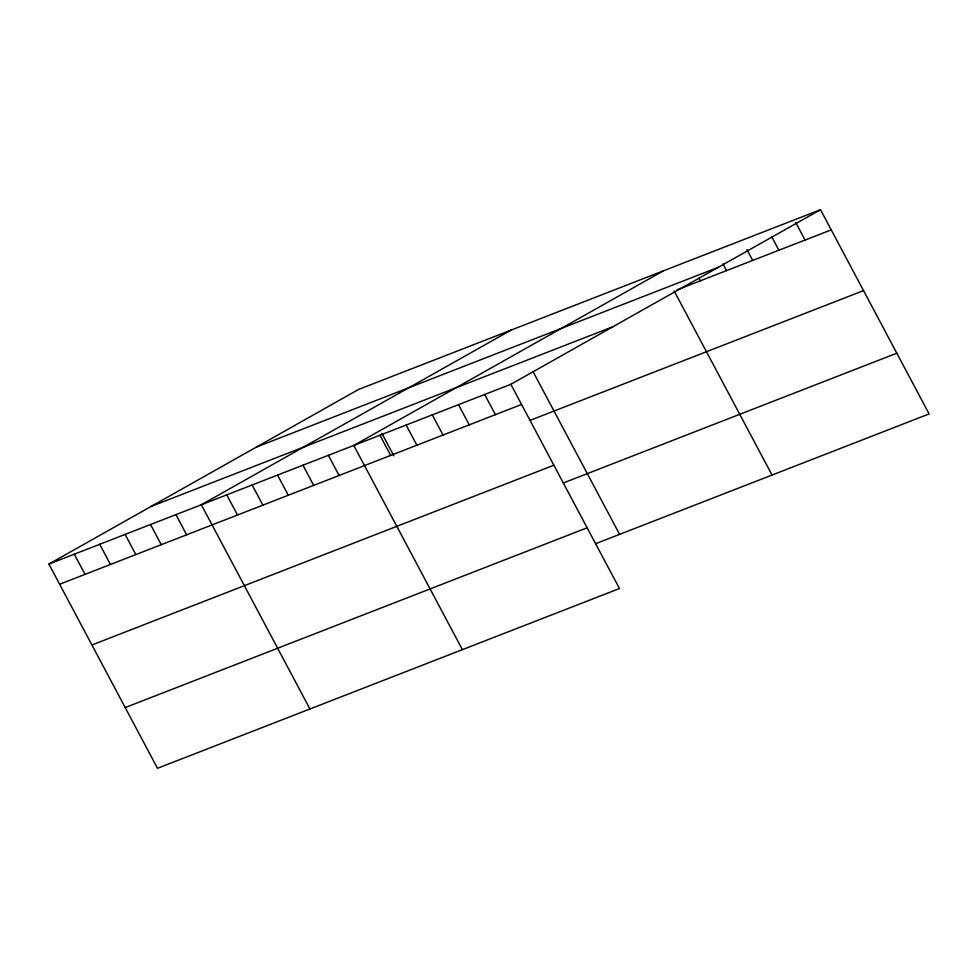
<?xml version="1.0" encoding="UTF-8"?>
<svg xmlns="http://www.w3.org/2000/svg" width="978" height="978" viewBox="0 0 978 978"><rect width="100%" height="100%" fill="white"/><g stroke="black" fill="none" stroke-linecap="round" stroke-linejoin="round"><path stroke-width="1.47" d="M48.9 564.074L510.846 384.305L619.441 588.536L157.495 768.305L48.9 564.074L358.559 389.464L820.505 209.695L929.1 413.926L595.602 543.707M511.005 330.136L201.346 504.746L309.94 708.989M663.439 270.808L353.791 445.43L462.386 649.661M510.846 384.305L820.505 209.695M256.37 447.08L718.317 267.312M676.923 289.916L831.239 229.867M151.089 506.445L613.035 326.676M59.634 584.245L521.58 404.476M530.027 420.393L863.525 290.613M91.92 644.991L553.878 465.222M563.304 482.973L896.802 353.192M125.196 707.571L587.142 527.802M795.762 222.568L805.053 240.05M771.728 236.786L778.879 250.246M746.984 249.671L752.705 260.429M722.95 263.889L726.52 270.613M698.915 278.107L700.346 280.808M674.172 290.992L772.033 475.051M532.961 371.444L619.6 534.367M484.672 394.489L495.406 414.672M458.499 404.672L469.22 424.855M432.313 414.868L443.046 435.039M406.139 425.051L416.872 445.222M381.921 433.401L393.853 455.846M379.965 435.234L390.687 455.418M328.376 455.308L339.109 475.491M302.972 465.198L313.706 485.381M277.569 475.088L288.29 495.259M252.153 484.978L262.886 505.149M226.749 494.856L237.483 515.039M175.93 514.636L186.664 534.807M150.526 524.526L161.26 544.697M125.123 534.416L135.844 554.587M99.719 544.294L110.441 564.477M74.304 554.184L85.037 574.367"/></g></svg>
